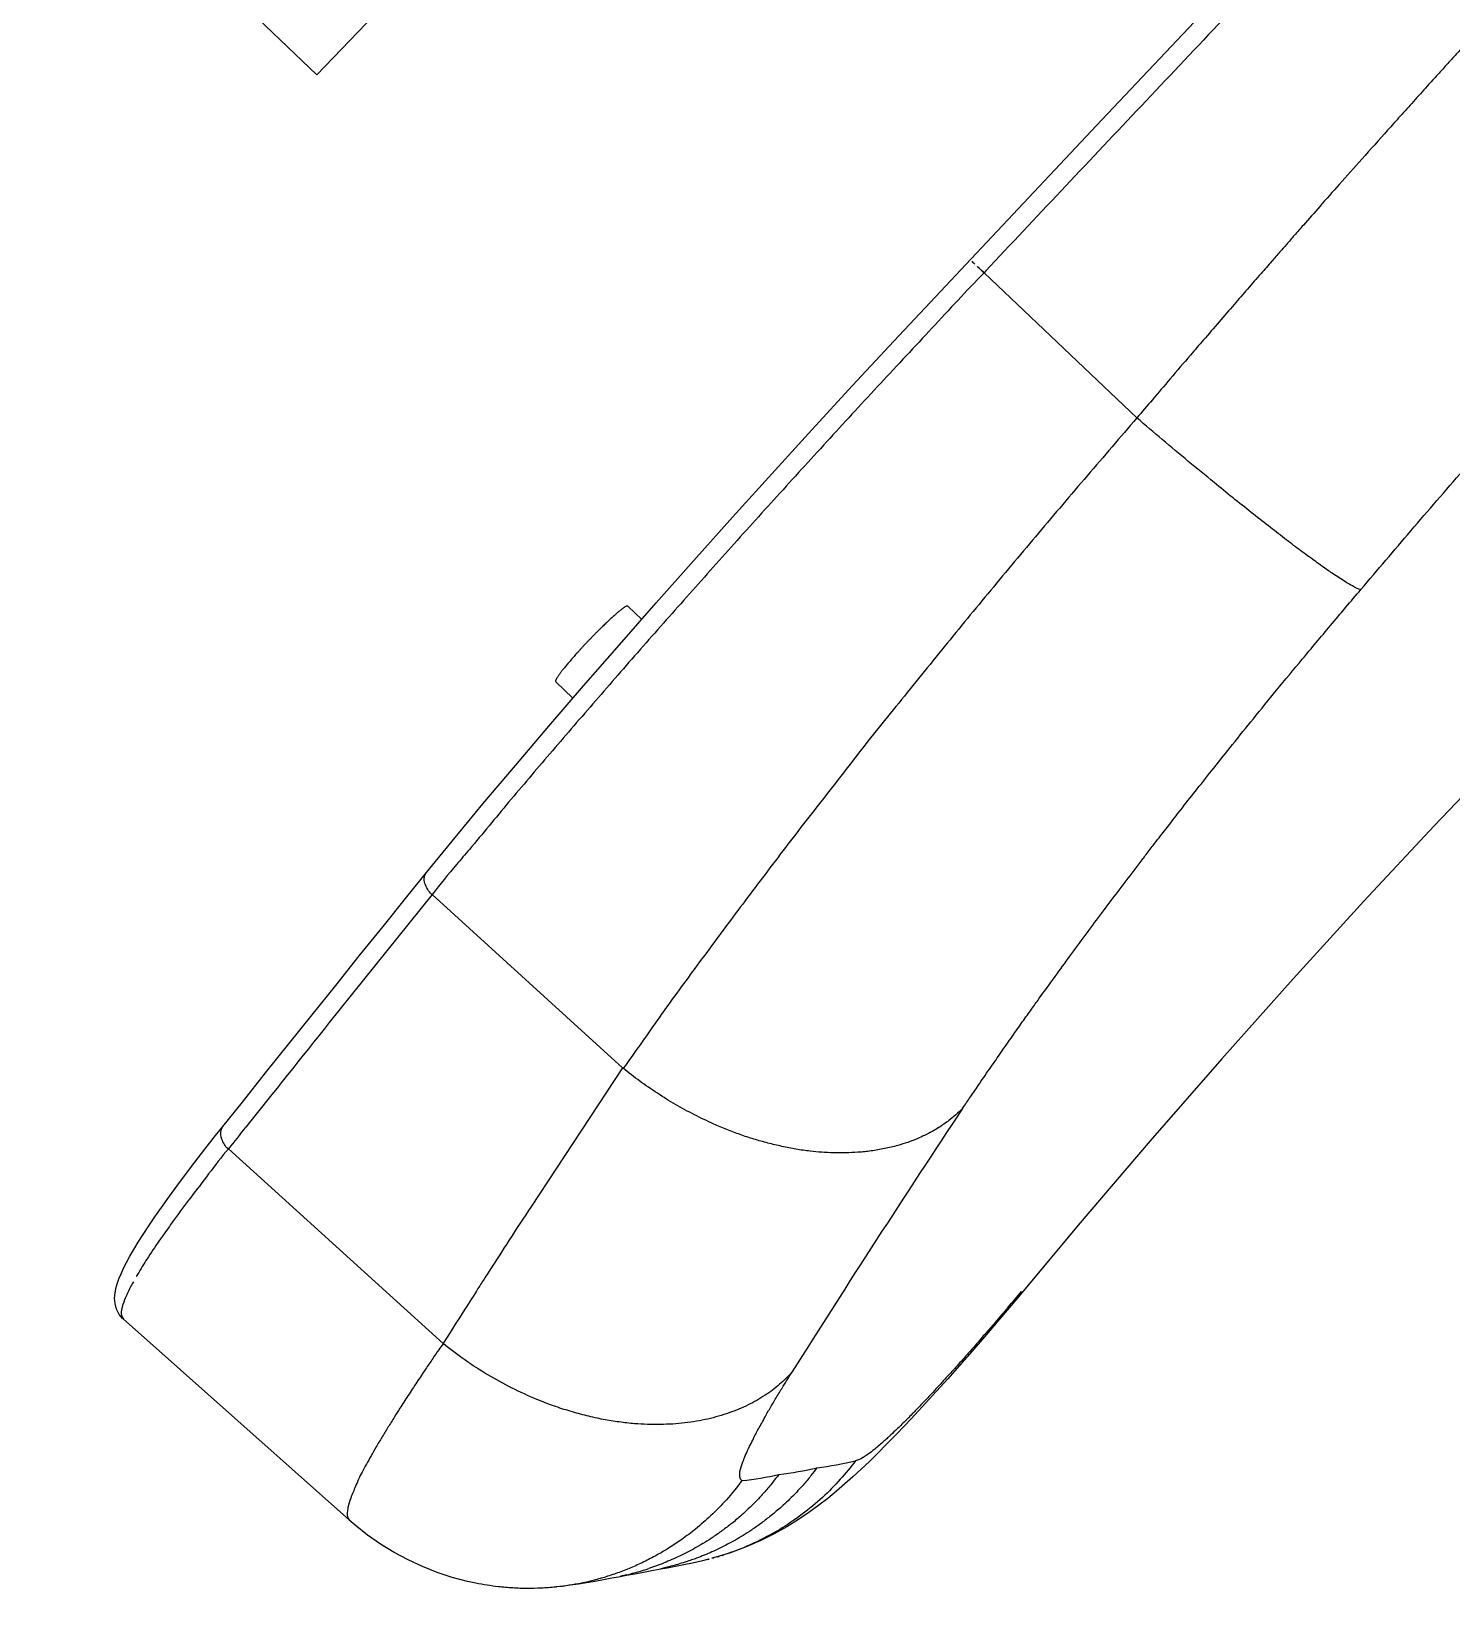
# Model space of a CAD drawing. Header units: millimetres. Extents: x 1145859089 to 1147511753, y -1047484727 to -1047247487.
# Drawn here: x 1146000513.2 to 1146000619.3, y -1047436890.6 to -1047436773.9 of the extents above; entities that cross this region are included whole.
import ezdxf
from ezdxf.xclip import XClip

# ---------------------------------------------------------------- set-up
doc = ezdxf.new("R2010")
doc.units = ezdxf.units.MM
doc.header["$LTSCALE"] = 100
doc.header["$MEASUREMENT"] = 0
doc.header["$XCLIPFRAME"] = 2
doc.layers.get('0').update_dxf_attribs({"linetype": 'CONTINUOUS'})
doc.layers.add('XREF', color=135, linetype='CONTINUOUS')
doc.layers.add('단지배치도$0$W240910', color=135, linetype='CONTINUOUS')

# ---------------------------------------------------------------- blocks, each defined once
blk = doc.blocks.new('단지배치도$0$zw$9902')
at = {"layer": '단지배치도$0$W240910', "linetype": 'ByBlock', "ltscale": 20}
for p, q in [((62393.73, -65407.9), (62514.49, -65281.25)), ((62393.73, -65407.9), (62274.96, -65294.66)), ((62452.33, -65411.26), (62462.56, -65400.43)), ((62442.56, -65421.63), (62452.33, -65411.26)), ((62439.9, -65424.46), (62442.56, -65421.63)), ((62443.53, -65422.68), (62443.49, -65422.64)), ((62443.66, -65422.54), (62443.53, -65422.68)), ((62454.94, -65433.51), (62443.53, -65422.68)), ((62436.79, -65427.78), (62439.9, -65424.46)), ((62433.72, -65431.09), (62436.79, -65427.78)), ((62430.68, -65434.39), (62433.72, -65431.09)), ((62427.69, -65437.67), (62430.68, -65434.39)), ((62424.75, -65440.92), (62427.69, -65437.67)), ((62421.87, -65444.14), (62424.75, -65440.92)), ((62419.05, -65447.31), (62421.87, -65444.14)), ((62416.31, -65450.44), (62419.05, -65447.31)), ((62416.93, -65447.56), (62417.97, -65448.55)), ((62413.63, -65453.51), (62416.31, -65450.44)), ((62411.04, -65456.51), (62413.63, -65453.51)), ((62411.55, -65453.2), (62412.84, -65454.43)), ((62408.54, -65459.45), (62411.04, -65456.51)), ((62406.12, -65462.32), (62408.54, -65459.45)), ((62482.32, -65458.52), (62477.14, -65463.95)), ((62403.81, -65465.11), (62406.12, -65462.32)), ((62477.14, -65463.95), (62471.89, -65469.57)), ((62401.9, -65467.43), (62403.81, -65465.11)), ((62400.44, -65469.25), (62401.9, -65467.43)), ((62402.33, -65469.08), (62394.65, -65478.64)), ((62398.66, -65471.46), (62400.44, -65469.25)), ((62402.33, -65469.08), (62402.29, -65469.05)), ((62416.55, -65482.02), (62402.33, -65469.08)), ((62471.89, -65469.57), (62466.6, -65475.37)), ((62396.89, -65473.66), (62398.66, -65471.46)), ((62395.13, -65475.86), (62396.89, -65473.66)), ((62466.6, -65475.37), (62461.28, -65481.34)), ((62393.37, -65478.05), (62395.13, -65475.86)), ((62391.63, -65480.23), (62393.37, -65478.05)), ((62389.89, -65482.4), (62391.63, -65480.23)), ((62461.28, -65481.34), (62455.93, -65487.47)), ((62388.16, -65484.57), (62389.89, -65482.4)), ((62416.55, -65482.02), (62409.74, -65492.34)), ((62416.55, -65482.02), (62416.59, -65482.05)), ((62386.71, -65486.39), (62388.16, -65484.57)), ((62385.36, -65488.09), (62386.16, -65487.08)), ((62386.16, -65487.08), (62386.72, -65486.38)), ((62455.93, -65487.47), (62450.56, -65493.77)), ((62384.61, -65489.06), (62385.36, -65488.09)), ((62387.12, -65488.07), (62387.08, -65488.03)), ((62403.14, -65502.6), (62387.12, -65488.07)), ((62383.92, -65489.98), (62384.61, -65489.06)), ((62382.67, -65491.66), (62383.27, -65490.84)), ((62383.27, -65490.84), (62383.92, -65489.98)), ((62382.13, -65492.43), (62382.67, -65491.66)), ((62381.17, -65493.82), (62381.62, -65493.14)), ((62381.62, -65493.14), (62382.13, -65492.43)), ((62380.38, -65495.03), (62380.75, -65494.45)), ((62380.75, -65494.45), (62381.17, -65493.82)), ((62450.56, -65493.77), (62445.98, -65499.25)), ((62379.76, -65496.08), (62380.05, -65495.58)), ((62380.05, -65495.58), (62380.38, -65495.03)), ((62379.29, -65496.98), (62379.51, -65496.55)), ((62379.51, -65496.55), (62379.76, -65496.08)), ((62378.81, -65498.13), (62378.94, -65497.76)), ((62378.94, -65497.76), (62379.1, -65497.39)), ((62379.1, -65497.39), (62379.29, -65496.98)), ((62378.62, -65499.2), (62378.65, -65498.83)), ((62378.65, -65498.83), (62378.71, -65498.48)), ((62378.71, -65498.48), (62378.81, -65498.13)), ((62378.65, -65499.61), (62378.62, -65499.2)), ((62378.76, -65500.04), (62378.65, -65499.61)), ((62378.96, -65500.43), (62378.76, -65500.04)), ((62445.56, -65499.76), (62444.54, -65500.95)), ((62445.98, -65499.25), (62445.56, -65499.76)), ((62379.24, -65500.75), (62378.96, -65500.43)), ((62396.15, -65515.78), (62379.25, -65500.76)), ((62444.54, -65500.95), (62443.56, -65502.1)), ((62443.56, -65502.1), (62442.61, -65503.19)), ((62442.61, -65503.19), (62441.7, -65504.24)), ((62441.7, -65504.24), (62440.82, -65505.23)), ((62440.82, -65505.23), (62439.98, -65506.16)), ((62439.17, -65507.05), (62438.39, -65507.89)), ((62439.98, -65506.16), (62439.17, -65507.05)), ((62438.39, -65507.89), (62437.66, -65508.67)), ((62436.95, -65509.41), (62436.26, -65510.11)), ((62437.66, -65508.67), (62436.95, -65509.41)), ((62435.61, -65510.77), (62434.98, -65511.39)), ((62436.26, -65510.11), (62435.61, -65510.77)), ((62434.35, -65511.98), (62433.74, -65512.54)), ((62434.98, -65511.39), (62434.35, -65511.98)), ((62433.14, -65513.08), (62432.52, -65513.62)), ((62433.74, -65512.54), (62433.14, -65513.08)), ((62431.87, -65514.15), (62431.19, -65514.67)), ((62432.52, -65513.62), (62431.87, -65514.15)), ((62430.46, -65515.2), (62429.67, -65515.74)), ((62431.19, -65514.67), (62430.46, -65515.2)), ((62396.58, -65516.16), (62396.14, -65515.78)), ((62396.15, -65515.78), (62396.15, -65515.78)), ((62397.51, -65516.89), (62396.58, -65516.16)), ((62428.81, -65516.27), (62427.87, -65516.8)), ((62429.67, -65515.74), (62428.81, -65516.27)), ((62398.48, -65517.57), (62397.51, -65516.89)), ((62399.49, -65518.19), (62398.48, -65517.57)), ((62425.78, -65517.78), (62424.6, -65518.21)), ((62426.87, -65517.3), (62425.78, -65517.78)), ((62427.87, -65516.8), (62426.87, -65517.3)), ((62400.53, -65518.75), (62399.49, -65518.19)), ((62401.6, -65519.24), (62400.53, -65518.75)), ((62421.76, -65518.98), (62421.12, -65519.12)), ((62422.4, -65518.83), (62421.76, -65518.98)), ((62422.89, -65518.71), (62422.4, -65518.83)), ((62424.6, -65518.21), (62423.33, -65518.6)), ((62402.7, -65519.68), (62401.6, -65519.24)), ((62403.83, -65520.05), (62402.7, -65519.68)), ((62404.97, -65520.35), (62403.83, -65520.05)), ((62415.75, -65520.1), (62415.11, -65520.23)), ((62416.23, -65520.03), (62415.75, -65520.1)), ((62416.84, -65519.92), (62416.23, -65520.03)), ((62416.87, -65519.85), (62416.4, -65519.96)), ((62417.47, -65519.81), (62416.84, -65519.92)), ((62418.1, -65519.69), (62417.47, -65519.81)), ((62418.74, -65519.55), (62418.1, -65519.69)), ((62419.26, -65519.46), (62418.74, -65519.55)), ((62419.87, -65519.36), (62419.26, -65519.46)), ((62419.87, -65519.29), (62419.39, -65519.4)), ((62420.49, -65519.24), (62419.87, -65519.36)), ((62421.12, -65519.12), (62420.49, -65519.24)), ((62405.59, -65520.49), (62404.97, -65520.35)), ((62412.05, -65520.72), (62411.64, -65520.76)), ((62412.64, -65520.64), (62412.05, -65520.72)), ((62413.25, -65520.55), (62412.64, -65520.64)), ((62413.86, -65520.46), (62413.25, -65520.55)), ((62414.48, -65520.35), (62413.86, -65520.46)), ((62415.11, -65520.23), (62414.48, -65520.35))]:
    blk.add_line(p, q, dxfattribs=at)
at = {"layer": '단지배치도$0$W240910'}
for radius in [11431.38, 11931.38]:
    blk.add_arc((57394.29, -57699.4), radius, 251.62775, 321.418131, dxfattribs=at)
at = {"layer": '단지배치도$0$W240910', "linetype": 'ByBlock', "ltscale": 20}
for centre, radius, start, end in [((65663.04, -68097.29), 4188.04, 141.29815, 141.43496), ((63237.25, -66013.48), 954.87, 146.39571, 147.80636), ((62400.6, -65509.36), 23.51, 149.1292, 151.0897), ((62256.27, -65338.63), 248.49, 319.5365, 319.8952), ((62425.66, -65489.25), 23.25, 276.3171, 283.463), ((62428.23, -65488.07), 23.96, 276.8061, 283.7855), ((62423.08, -65490.26), 22.69, 276.041, 283.0926), ((62396.57, -65515.29), 0.627, 227.6394, 229.6086), ((62418.23, -65499.91), 19.37, 283.9058, 284.8527), ((62418.34, -65500.3), 18.96, 284.8513, 286.1881), ((62418.46, -65500.71), 18.54, 286.1889, 287.3195), ((62418.57, -65501.08), 18.15, 287.3193, 288.5189), ((62412.34, -65500.74), 19.64, 283.3436, 288.2741)]:
    blk.add_arc(centre, radius, start, end, dxfattribs=at)
for points, start_tangent, end_tangent in [([(62471.67, -65446.31), (62475.4, -65441.93), (62479.29, -65437.43), (62483.33, -65432.8), (62487.52, -65428.05), (62491.81, -65423.25), (62492.77, -65422.18), (62493.95, -65420.88), (62495.09, -65419.61), (62496.22, -65418.37), (62497.32, -65417.17), (62498.4, -65415.99), (62501.21, -65412.93), (62503.85, -65410.09), (62506.29, -65407.47), (62508.55, -65405.07), (62510.61, -65402.89), (62512.1, -65401.32), (62513.46, -65399.89), (62514.72, -65398.58), (62516.03, -65397.21), (62517.47, -65395.72), (62519.48, -65393.64), (62521.69, -65391.37), (62524.12, -65388.9), (62526.75, -65386.23), (62529.59, -65383.37), (62532.96, -65380.01), (62536.59, -65376.42), (62537.34, -65375.68), (62538.02, -65375.02), (62538.69, -65374.36), (62539.36, -65373.71), (62540.03, -65373.05), (62544.21, -65369), (62548.34, -65365.05), (62552.34, -65361.25), (62556.22, -65357.61), (62559.97, -65354.13)], (0.647001, 0.762489), (0.733913, 0.679244)), ([(62487.14, -65376.62), (62477.79, -65386.44), (62466.34, -65398.51), (62454.92, -65410.59), (62443.66, -65422.54)], (-0.690044, -0.723768), (-0.684606, -0.728914)), ([(62499.5, -65384.15), (62495.56, -65388.27), (62495.12, -65388.74), (62494.68, -65389.2), (62494.24, -65389.67), (62493.8, -65390.13), (62493.22, -65390.75), (62492.57, -65391.44), (62491.69, -65392.37), (62490.84, -65393.28), (62489.84, -65394.35), (62488.7, -65395.58), (62488.01, -65396.31), (62487.65, -65396.7), (62487.29, -65397.09), (62486.92, -65397.49), (62486.55, -65397.89), (62486.18, -65398.29), (62485.8, -65398.69), (62482.77, -65401.99), (62479.6, -65405.45), (62478.88, -65406.25), (62478.15, -65407.06), (62477.41, -65407.87), (62476.62, -65408.74), (62475.59, -65409.89), (62474.6, -65410.99), (62473.66, -65412.04), (62471.74, -65414.19), (62470.05, -65416.08), (62468.6, -65417.72), (62467.38, -65419.11), (62466.69, -65419.89), (62466.11, -65420.56), (62465.62, -65421.12), (62465.01, -65421.81), (62464.21, -65422.73), (62463.2, -65423.89), (62462.21, -65425.03), (62461.08, -65426.34), (62459.92, -65427.69), (62458.94, -65428.82), (62457.43, -65430.59), (62456.1, -65432.15), (62454.94, -65433.51)], (-0.70102, -0.713142), (-0.644611, -0.764511)), ([(62442.85, -65422.04), (62442.56, -65421.63)], (-0.75301, 0.658009), (0.995809, -0.091457)), ([(62443.49, -65422.64), (62443.09, -65422.26), (62442.85, -65422.04)], (-0.722871, 0.690983), (-0.75301, 0.658009)), ([(62443.53, -65422.68), (62439.64, -65426.81), (62435.8, -65430.93), (62432.01, -65435.04), (62428.29, -65439.12), (62424.65, -65443.15), (62421.1, -65447.13)], (-0.700733, -0.713424), (-0.663998, -0.747735)), ([(62454.94, -65433.51), (62451.23, -65437.83), (62447.59, -65442.11), (62444.03, -65446.37), (62440.56, -65450.59), (62437.16, -65454.79), (62433.84, -65458.96)], (-0.650859, -0.759199), (-0.6024, -0.798194)), ([(62471.67, -65446.31), (62471.03, -65446.04), (62470.62, -65445.81), (62470.17, -65445.53), (62469.7, -65445.22), (62468.98, -65444.73), (62468.07, -65444.07), (62467.05, -65443.33), (62465.96, -65442.5), (62464.76, -65441.57), (62463.48, -65440.56), (62462.12, -65439.48), (62460.71, -65438.33), (62458.78, -65436.75), (62456.84, -65435.12), (62454.94, -65433.51)], (-0.998377, 0.056954), (-0.761087, 0.64865)), ([(62441.96, -65485), (62442.5, -65484.21), (62443.19, -65483.2), (62444.04, -65481.96), (62444.81, -65480.86), (62445.65, -65479.65), (62446.41, -65478.57), (62447.08, -65477.64), (62447.63, -65476.86), (62448.44, -65475.75), (62449.53, -65474.25), (62450.65, -65472.72), (62451.79, -65471.18), (62452.95, -65469.63), (62454.13, -65468.07), (62455.33, -65466.49), (62455.57, -65466.18), (62456.16, -65465.41), (62456.6, -65464.84), (62457.4, -65463.82), (62458.34, -65462.6), (62459.45, -65461.2), (62460.68, -65459.64), (62462.08, -65457.89), (62463.64, -65455.96), (62465.37, -65453.83), (62467.29, -65451.52), (62469.39, -65449.01), (62471.67, -65446.31)], (0.559662, 0.828721), (0.649376, 0.760467)), ([(62421.1, -65447.13), (62417.65, -65451.03), (62414.32, -65454.86), (62411.11, -65458.58), (62408.04, -65462.2), (62405.11, -65465.71), (62404.15, -65466.84)], (-0.663997, -0.747735), (-0.642857, -0.765986)), ([(62416.93, -65447.56), (62416.91, -65447.55), (62416.89, -65447.55), (62416.86, -65447.56), (62416.82, -65447.57), (62416.77, -65447.59), (62416.72, -65447.62), (62416.66, -65447.66), (62416.59, -65447.71), (62416.52, -65447.76), (62416.44, -65447.82), (62416.36, -65447.89), (62416.27, -65447.96), (62416.17, -65448.04), (62416.07, -65448.13), (62415.97, -65448.22), (62415.85, -65448.32), (62415.74, -65448.42), (62415.62, -65448.53), (62415.5, -65448.65), (62415.37, -65448.77), (62415.24, -65448.89), (62415.11, -65449.02), (62414.97, -65449.15), (62414.84, -65449.28), (62414.7, -65449.42), (62414.56, -65449.56), (62414.42, -65449.71), (62414.27, -65449.85), (62414.13, -65450), (62413.99, -65450.14)], (-0.723611, 0.690208), (-0.690066, -0.723747)), ([(62413.99, -65450.14), (62413.85, -65450.29), (62413.71, -65450.44), (62413.57, -65450.59), (62413.44, -65450.74), (62413.3, -65450.88), (62413.17, -65451.03), (62413.04, -65451.17), (62412.92, -65451.31), (62412.8, -65451.45), (62412.68, -65451.59), (62412.57, -65451.72), (62412.46, -65451.85), (62412.35, -65451.97), (62412.26, -65452.09), (62412.16, -65452.21), (62412.07, -65452.32), (62411.99, -65452.42), (62411.92, -65452.52), (62411.85, -65452.62), (62411.79, -65452.7), (62411.73, -65452.79), (62411.68, -65452.86), (62411.64, -65452.93), (62411.6, -65452.99), (62411.58, -65453.04), (62411.56, -65453.09), (62411.54, -65453.13), (62411.54, -65453.16), (62411.54, -65453.18), (62411.55, -65453.2)], (-0.690066, -0.723747), (0.723611, -0.690208)), ([(62433.84, -65458.96), (62430.64, -65463.06), (62427.55, -65467.09), (62424.59, -65471.02), (62421.77, -65474.83), (62419.1, -65478.51), (62416.59, -65482.05)], (-0.6024, -0.798194), (-0.5979, -0.801571)), ([(62402.29, -65469.05), (62402, -65468.7), (62401.79, -65468.25), (62401.75, -65467.76), (62401.9, -65467.43)], (-0.722004, 0.691888), (0.61756, 0.786523)), ([(62404.15, -65466.84), (62402.33, -65469.08)], (-0.642857, -0.765986), (-0.612592, -0.7904)), ([(62441.96, -65485), (62441.56, -65485.4), (62441, -65485.87), (62440.25, -65486.41), (62439.39, -65486.91), (62438.6, -65487.28), (62437.83, -65487.58), (62437.09, -65487.81), (62436.6, -65487.94), (62436.11, -65488.05), (62435.61, -65488.14), (62435.11, -65488.22), (62434.62, -65488.28), (62434.12, -65488.32), (62432.28, -65488.36), (62430.55, -65488.24), (62429.49, -65488.09), (62428.44, -65487.88), (62427.39, -65487.63), (62426.35, -65487.34), (62425.32, -65487), (62424.32, -65486.62), (62423.35, -65486.21), (62421.91, -65485.52), (62420.5, -65484.76), (62419.14, -65483.91), (62417.83, -65483.01), (62416.59, -65482.05)], (-0.66402, -0.747715), (-0.773566, 0.633716)), ([(62387.08, -65488.03), (62386.82, -65487.73), (62386.62, -65487.34), (62386.57, -65486.67), (62386.71, -65486.39)], (-0.963823, 0.266542), (0.616969, 0.786988)), ([(62388.4, -65486.45), (62387.12, -65488.07)], (-0.623353, -0.781941), (-0.622848, -0.782343)), ([(62387.12, -65488.07), (62385.64, -65489.94), (62384.3, -65491.69), (62383.1, -65493.31), (62382.32, -65494.4)], (-0.675447, -0.737409), (-0.57492, -0.81821)), ([(62409.74, -65492.34), (62408.06, -65494.91), (62406.58, -65497.2), (62406.27, -65497.68), (62405.75, -65498.5), (62404.77, -65500.04), (62403.14, -65502.6)], (-0.551333, -0.834285), (-0.534578, -0.845119)), ([(62382.32, -65494.4), (62382.05, -65494.78), (62381.15, -65496.12), (62380.42, -65497.29)], (-0.57492, -0.81821), (-0.512732, -0.858549)), ([(62380.02, -65497.99), (62379.84, -65498.31), (62379.43, -65499.17), (62379.19, -65499.85), (62379.12, -65500.37), (62379.3, -65500.75)], (-0.483068, -0.875583), (0.681886, -0.731459)), ([(62446.33, -65498.7), (62446.07, -65499.14), (62446, -65499.23)], (-0.47744, -0.878664), (-0.635711, -0.771927)), ([(62445.32, -65499.89), (62444.34, -65501.04), (62444, -65501.44), (62443.73, -65501.74), (62443.39, -65502.13), (62442.98, -65502.61), (62442.49, -65503.16), (62441.95, -65503.78), (62441.52, -65504.26), (62441.13, -65504.69), (62440.79, -65505.06), (62440.49, -65505.39), (62440.23, -65505.67), (62439.7, -65506.24), (62439.4, -65506.56), (62439.11, -65506.87), (62438.82, -65507.18), (62438.54, -65507.47), (62438.26, -65507.76), (62437.56, -65508.47), (62436.92, -65509.09), (62436.47, -65509.52), (62436.2, -65509.76), (62435.91, -65510.02), (62435.52, -65510.35), (62435.23, -65510.59), (62434.81, -65510.9), (62434.51, -65511.1), (62433.94, -65511.34)], (-0.64872, -0.761027), (-0.975614, -0.219493)), ([(62403.14, -65502.6), (62402.82, -65503.06), (62402.38, -65503.71), (62401.83, -65504.52), (62401.19, -65505.48), (62400.84, -65506), (62400.52, -65506.5), (62399.92, -65507.43), (62399.52, -65508.06), (62399.03, -65508.85), (62398.57, -65509.6), (62398.15, -65510.31), (62397.77, -65510.98), (62397.42, -65511.61), (62397.11, -65512.2)], (-0.49504, -0.86887), (-0.37849, -0.925605)), ([(62429.19, -65504.74), (62428.27, -65505.64), (62427.18, -65506.46), (62425.92, -65507.18), (62424.5, -65507.77), (62422.92, -65508.23), (62421.2, -65508.52), (62419.37, -65508.64), (62417.44, -65508.58), (62416.29, -65508.45), (62415.1, -65508.26), (62413.88, -65507.99), (62412.64, -65507.65), (62411.39, -65507.25), (62410.15, -65506.77), (62408.29, -65505.92), (62406.48, -65504.93), (62404.76, -65503.82), (62403.14, -65502.6)], (-0.68341, -0.730035), (-0.778212, 0.628002)), ([(62425.46, -65512.82), (62425.31, -65512.15), (62425.5, -65511.49), (62425.68, -65511.04), (62425.9, -65510.52), (62426.07, -65510.18), (62426.32, -65509.68), (62426.54, -65509.24), (62426.75, -65508.86), (62426.99, -65508.43), (62427.25, -65507.96), (62427.45, -65507.6), (62427.67, -65507.23), (62427.89, -65506.85), (62428.13, -65506.46), (62428.37, -65506.06), (62428.59, -65505.7), (62428.79, -65505.39), (62429.19, -65504.74)], (-0.896196, 0.443658), (0.534244, 0.84533)), ([(62431.07, -65511.86), (62430.61, -65512.45), (62430.02, -65513.16), (62429.25, -65513.98), (62428.3, -65514.88), (62427.55, -65515.5), (62426.84, -65516.05), (62426.17, -65516.52), (62425.54, -65516.92), (62424.97, -65517.26), (62424.39, -65517.58), (62423.81, -65517.87), (62423.22, -65518.15), (62422.64, -65518.39), (62422.07, -65518.62), (62421.69, -65518.75)], (-0.59611, -0.802903), (-0.944274, -0.32916)), ([(62433.94, -65511.34), (62432.8, -65512.73), (62431.47, -65514.08), (62429.95, -65515.34), (62428.25, -65516.49), (62426.37, -65517.48), (62424.34, -65518.29)], (-0.601385, -0.798959), (-0.948207, -0.317654)), ([(62397.11, -65512.2), (62396.61, -65513.25), (62396.25, -65514.13), (62396.04, -65514.84), (62395.99, -65515.21), (62396.03, -65515.6), (62396.15, -65515.75)], (-0.532453, -0.846459), (0.738852, -0.673868)), ([(62425.46, -65512.82), (62424.3, -65514.25), (62423.12, -65515.45), (62421.99, -65516.44), (62420.96, -65517.22), (62420.06, -65517.82), (62419.33, -65518.26), (62418.85, -65518.52), (62418.37, -65518.77), (62417.89, -65519.01), (62417.4, -65519.23), (62416.91, -65519.44), (62416.42, -65519.63), (62415.93, -65519.8), (62415.43, -65519.97), (62413.47, -65520.48), (62411.64, -65520.76)], (-0.597738, -0.801692), (-0.994124, -0.108246)), ([(62428.21, -65512.36), (62427.76, -65512.95), (62427.16, -65513.66), (62426.4, -65514.48), (62425.44, -65515.39), (62424.7, -65516.02), (62423.98, -65516.56), (62423.31, -65517.04), (62422.68, -65517.44), (62422.12, -65517.77), (62421.54, -65518.09), (62420.95, -65518.39), (62420.37, -65518.66), (62419.79, -65518.91), (62419.21, -65519.14), (62418.64, -65519.34), (62418.5, -65519.39)], (-0.594659, -0.803978), (-0.94957, -0.313554)), ([(62421.69, -65518.75), (62421.5, -65518.82), (62420.93, -65519), (62419.87, -65519.29)], (-0.944274, -0.32916), (-0.971542, -0.236868)), ([(62411.64, -65520.76), (62411.55, -65520.77), (62410.48, -65520.85), (62409.41, -65520.88), (62408.34, -65520.84), (62407.27, -65520.75), (62405.59, -65520.48)], (-0.994124, -0.108246), (-0.980046, 0.198771))]:
    blk.add_spline(points, degree=3, dxfattribs=dict(at, start_tangent=start_tangent, end_tangent=end_tangent))
blk = doc.blocks.new('단지배치도')
blk.add_blockref('단지배치도$0$zw$9902', (141034.19, 142437.16))

msp = doc.modelspace()

# ---------------------------------------------------------------- block references
at = {"layer": 'XREF'}
ref = msp.add_blockref('단지배치도', (1145797106.633357, -1047513806.462535), dxfattribs=at)
XClip(ref).set_block_clipping_path([(72982.4064819524, 34919.7593965302), (360382.4067475507, 255319.7593436702)])

doc.saveas('drawing.dxf')
